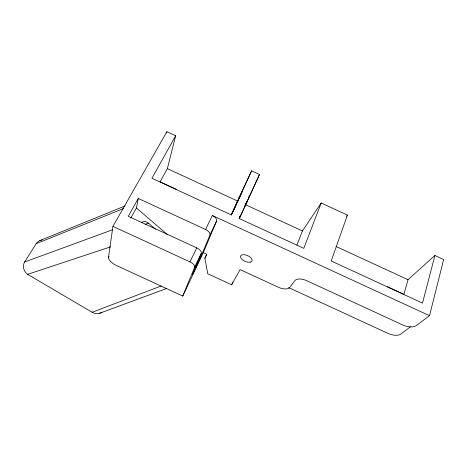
<?xml version="1.0" encoding="UTF-8"?>
<svg xmlns="http://www.w3.org/2000/svg" width="467" height="467" viewBox="0 0 467 467"><rect width="100%" height="100%" fill="white"/><g stroke="black" fill="none" stroke-linecap="round" stroke-linejoin="round"><path stroke-width="0.7" d="M205.579 229.49L138.29 198.457L128.285 216.303L196.735 247.86A6.229 3.053 25.8 0 1 201.254 253.336L192.462 274.514L200.757 256.996L209.952 235.024A6.124 3.17 25.8 0 0 205.579 229.49L212.316 215.497A6.048 3.251 25.9 0 1 216.577 221.078L203.303 252.653L182.755 296.055L116.592 265.589A9.795 4.18 28.2 0 1 108.502 257.276L112.932 226.378L166.871 131.723L175.65 135.774L167.355 168.634L160.123 181.826L176.625 189.439M130.813 218.025L136.405 207.984L138.29 198.457M166.55 133.118L166.871 131.723M203.303 252.653L206.648 254.194L204.867 258.309L207.751 273.755L231.667 284.777L240.102 269.617L278.56 287.339A9.375 4.623 21.2 0 0 289.738 287.438L294.852 280.632A9.62 4.81 20 0 1 306.638 280.649L402.91 325.038A10.221 4.88 15 0 0 416.249 325.633L429.512 315.686L443.65 259.529L434.911 255.49L408.012 279.692L403.932 294.309L387.487 286.72M434.911 255.49L422.495 303.106L331.208 260.989L347.436 215.1L321.173 202.97L302.429 230.967L296.907 245.105M321.173 202.97L303.801 248.345L239.431 218.649L259.494 174.489L251.608 170.846L231.194 214.849L151.915 178.271L175.65 135.774M182.755 296.055L194.616 267.317L201.254 253.336M231.667 284.777L232.799 282.161M125.197 205.912L39.707 240.663L37.699 241.935L36.175 243.692L24.599 262.016C22.072 266.108 23.776 271.741 27.641 274.345L92.139 312.271L94.439 313.269L96.867 313.655L99.255 313.41L166.631 288.478M239.507 197.103L239.758 196.549L239.145 197.845M238.141 200.541L242.104 191.803L239.985 196.368M251.608 170.846L233.885 209.321M239.279 217.966L240.079 216.198M231.212 215.176L233.628 209.893M245.735 203.77L246.629 201.808M248.707 197.226L249.302 195.918M239.256 197.652L236.909 202.719L237.528 201.405M243.949 208.183L259.494 174.489M245.735 204.324L244.831 206.326L246.021 203.84M231.539 214.68L232.619 212.304L232.473 212.602M243.138 209.957L243.681 208.778M246.395 203.028L247.668 200.197L247.399 200.746M238.444 199.356L238.812 198.563M237.861 200.693L238.223 199.905M239.384 197.669L231.609 214.429M232.087 213.617L234.212 209.029M234.819 207.722L236.641 203.787M237.248 202.48L237.855 201.166L167.355 168.634M241.754 212.946L242.863 210.547M240.692 215.223L241.486 213.518M246.465 202.736L247.142 201.289M204.867 258.309L206.677 254.462M240.458 215.725L239.267 218.258M239.734 216.799L239.974 216.297M209.952 235.024L216.577 221.078M194.616 267.317A6.31 2.96 25.7 0 0 189.981 261.888L196.735 247.86M108.502 257.276L109.068 256.255M346.561 216.25L347.436 215.1M410.435 326.766L400.698 334.156A9.661 4.495 15.9 0 1 388.211 333.491L288.594 287.573M36.175 243.692L123.638 208.498M99.255 313.41L101.444 312.551M92.139 312.271L161.249 285.956M24.599 262.016L112.5 229.799M145.144 224.341L148.389 223.15L155.593 229.297M27.641 274.345L110.65 246.827M39.707 240.663L42.065 239.962M212.316 215.497L429.512 315.686M199.456 256.395L200.757 256.996M112.932 226.378L189.981 261.888M245.181 204.546L302.429 230.967M336.053 246.483L408.012 279.692M148.389 223.15L146.901 222.164A7.011 5.604 69.2 0 0 141.664 222.578M136.405 207.984L167.396 234.58M250.365 262.121L249.156 262.273A6.199 3.152 23.2 0 1 241.217 258.584A6.199 3.152 23.2 0 1 243.441 254.696A6.199 3.152 23.2 0 1 251.38 258.385L251.947 259.372A6.199 3.152 23.2 0 1 250.365 262.121"/></g></svg>
